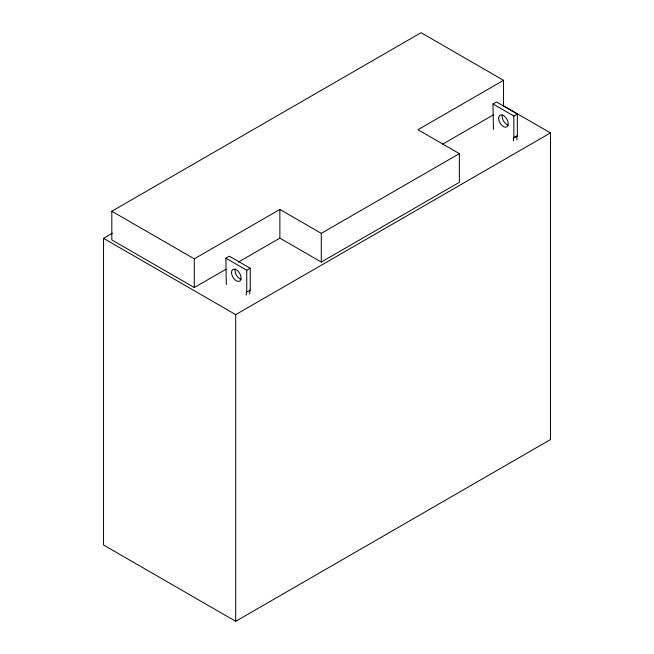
<?xml version="1.0" encoding="UTF-8"?>
<svg xmlns="http://www.w3.org/2000/svg" width="654" height="654" viewBox="0 0 654 654"><rect width="100%" height="100%" fill="white"/><g stroke="black" fill="none" stroke-linecap="round" stroke-linejoin="round"><path stroke-width="0.98" d="M226.055 269.211L194.287 287.547L111.818 239.928L111.818 211.242L421.062 32.7L503.531 80.319L503.531 106.038M502.885 105.441L550.464 132.917L550.464 439.57L235.702 621.3L103.536 544.995L103.536 238.334L112.374 233.233M111.818 211.242L194.287 258.853L279.871 209.444L321.286 233.355L459.361 153.633L459.361 182.327L321.286 262.041L279.871 238.138L238.408 262.074M503.531 80.319L417.955 129.729L459.361 153.633M226.309 284.547L225.875 258.191L229.35 256.18L250.22 268.23L250.22 290.319L246.313 292.076L246.313 295.093M493.427 129.328L492.993 103.97L496.468 101.967L517.339 114.017L517.339 136.106L513.423 137.855L513.423 140.872M442.652 144.15L493.827 114.605M225.875 258.191L246.746 270.241L250.22 268.23M492.993 103.97L513.856 116.02L517.339 114.017M514.297 137.356L517.339 136.106M103.536 238.334L235.702 314.639L550.464 132.917M250.22 290.319L249.787 290.065L249.787 294.087M516.905 135.852L516.905 139.866M513.856 116.02L513.856 138.108M321.286 233.355L321.286 262.041M279.871 209.444L279.871 238.138M246.746 270.241L246.746 292.33M235.702 314.639L235.702 621.3M194.287 258.853L194.287 287.547M508.142 125.086A6.761 3.908 60 0 1 502.28 114.941M241.024 279.299A6.761 3.908 60 0 1 235.17 269.154M498.642 118.284A6.761 3.908 60 0 0 505.82 127.203A6.761 3.908 60 0 0 505.82 117.638A6.761 3.908 60 0 0 498.642 118.284M231.524 272.497A6.761 3.908 60 0 0 238.702 281.424A6.761 3.908 60 0 0 238.702 271.86A6.761 3.908 60 0 0 231.524 272.497"/></g></svg>
